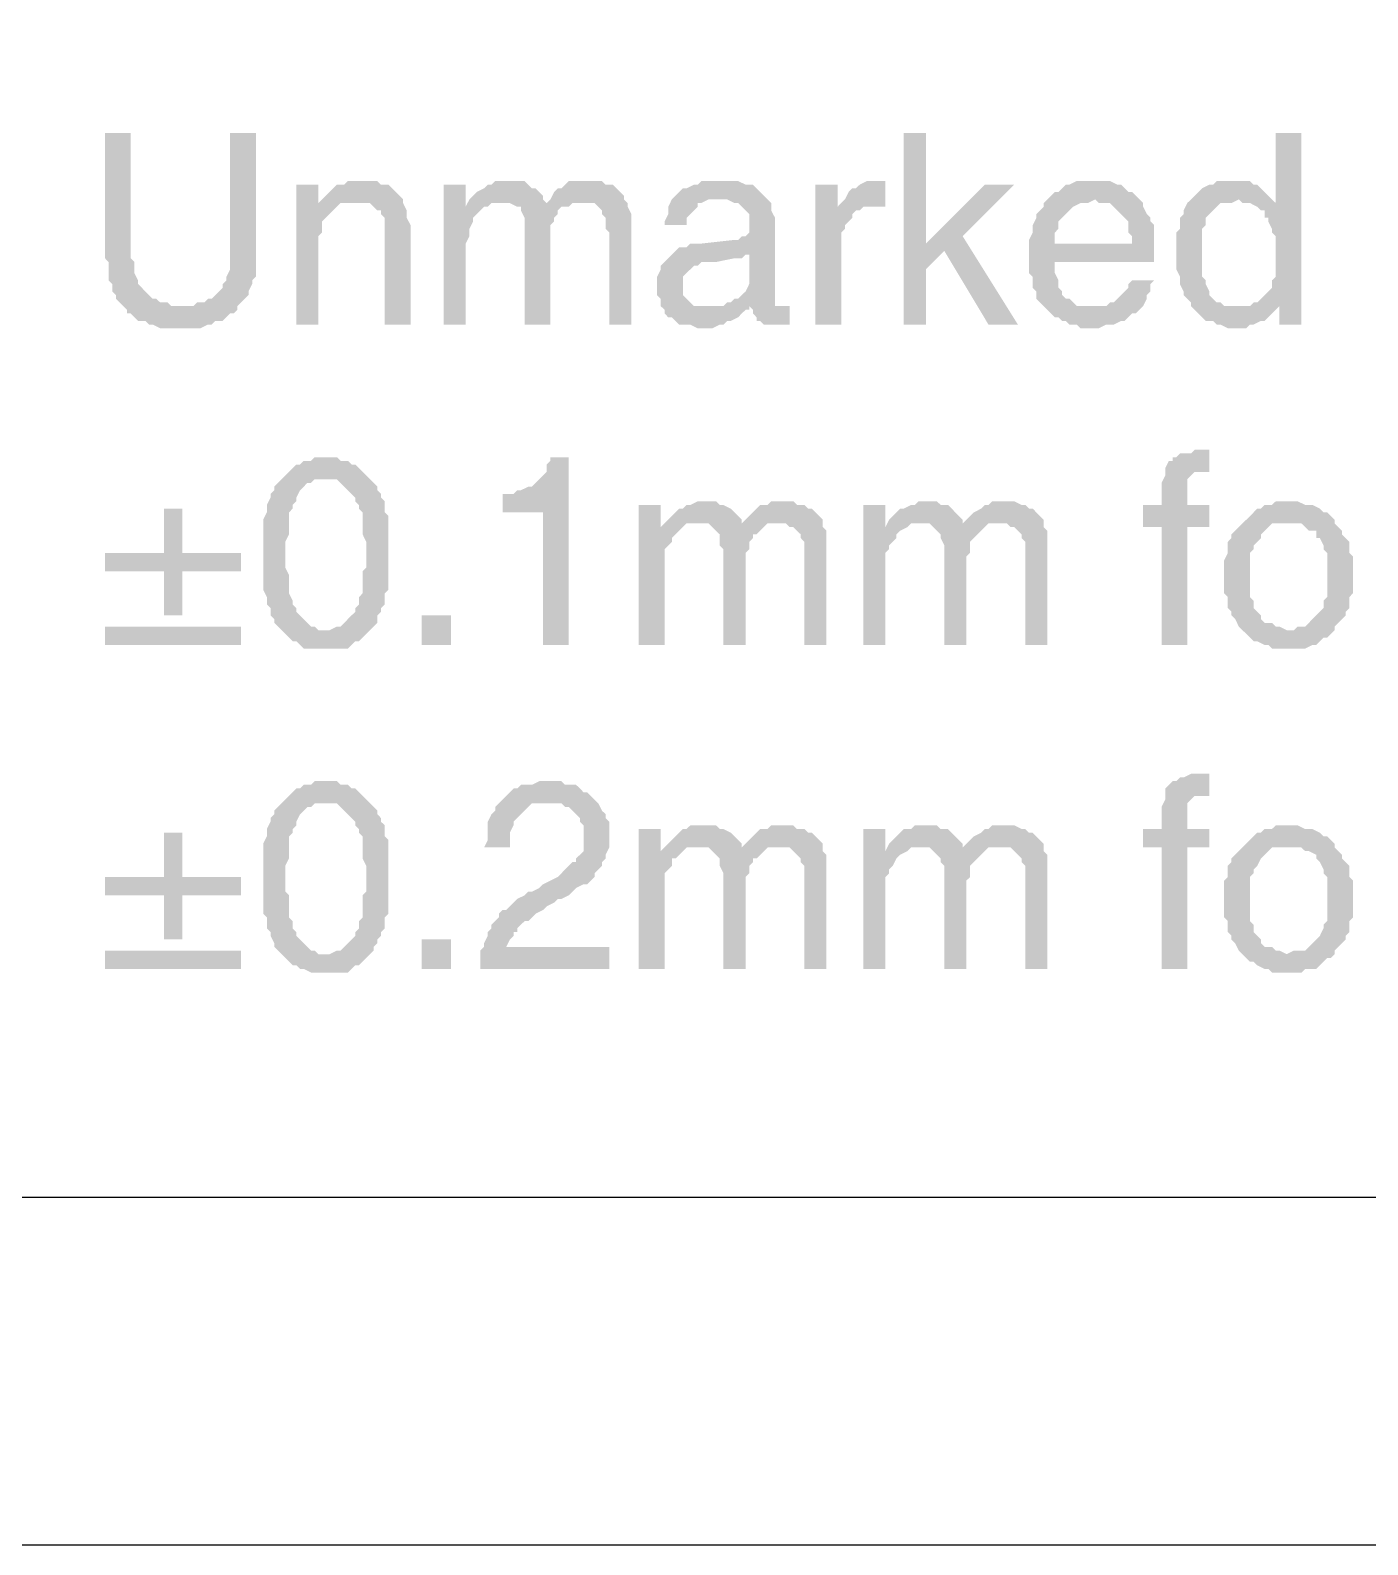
# Model space of a CAD drawing. Header units: millimetres. Extents: x 7018 to 13530, y 4187 to 5692.
# Drawn here: x 12959.73 to 12976.13, y 4951.87 to 4970.44 of the extents above; entities that cross this region are included whole.
import ezdxf

# ---------------------------------------------------------------- set-up
doc = ezdxf.new("R2010")
doc.units = ezdxf.units.MM

msp = doc.modelspace()

# ---------------------------------------------------------------- hatches: boundary and pattern name
at = {"transparency": 33554559}
for points in [[(12960.963, 4969.175), (12960.648, 4969.175), (12960.648, 4967.641), (12960.693, 4967.595), (12960.693, 4967.37), (12960.738, 4967.325), (12960.738, 4967.234), (12960.783, 4967.189), (12960.783, 4967.144), (12960.828, 4967.099), (12960.873, 4967.054), (12961.595, 4967.054), (12961.46, 4967.054), (12961.415, 4967.099), (12961.325, 4967.099), (12961.279, 4967.144), (12961.234, 4967.144), (12961.189, 4967.189), (12961.144, 4967.234), (12961.144, 4967.234), (12961.099, 4967.28), (12961.054, 4967.325), (12961.054, 4967.37), (12961.009, 4967.46), (12961.009, 4967.595), (12960.963, 4967.641), (12960.963, 4967.731)], [(12962.498, 4969.175), (12962.182, 4969.175), (12962.182, 4967.505), (12962.137, 4967.415), (12962.137, 4967.37), (12962.092, 4967.325), (12962.092, 4967.28), (12962.047, 4967.234), (12962.002, 4967.189), (12961.956, 4967.144), (12961.911, 4967.144), (12961.866, 4967.099), (12961.776, 4967.099), (12961.731, 4967.054), (12960.873, 4967.054), (12960.918, 4967.009), (12960.918, 4966.964), (12960.963, 4966.964), (12961.009, 4966.918), (12961.054, 4966.873), (12961.144, 4966.873), (12961.189, 4966.828), (12961.234, 4966.828), (12961.325, 4966.783), (12961.821, 4966.783), (12961.911, 4966.828), (12961.956, 4966.828), (12962.002, 4966.873), (12962.092, 4966.873), (12962.137, 4966.918), (12962.182, 4966.964), (12962.227, 4966.964), (12962.272, 4967.009), (12962.272, 4967.054), (12962.317, 4967.099), (12962.363, 4967.144), (12962.408, 4967.189), (12962.408, 4967.234), (12962.453, 4967.325), (12962.453, 4967.37), (12962.498, 4967.415), (12962.498, 4967.686)], [(12970.712, 4969.175), (12970.441, 4969.175), (12970.441, 4966.828), (12970.712, 4966.828), (12970.712, 4967.505), (12970.938, 4967.731), (12970.712, 4967.821)], [(12975.315, 4969.175), (12975, 4969.175), (12975, 4968.318), (12974.774, 4968.272), (12974.819, 4968.227), (12974.864, 4968.227), (12974.864, 4968.137), (12974.909, 4968.137), (12974.909, 4968.092), (12974.954, 4968.002), (12974.954, 4967.956), (12975, 4967.911), (12975, 4967.415), (12974.954, 4967.37), (12974.954, 4967.28), (12974.909, 4967.234), (12974.864, 4967.189), (12974.864, 4967.189), (12974.819, 4967.144), (12974.774, 4967.099), (12974.729, 4967.099), (12975.045, 4967.054), (12975.045, 4966.828), (12975.315, 4966.828)], [(12963.265, 4968.543), (12962.994, 4968.543), (12962.994, 4966.828), (12963.265, 4966.828), (12963.265, 4967.776), (12963.265, 4967.911), (12963.31, 4967.956), (12963.31, 4968.092), (12963.355, 4968.137), (12963.401, 4968.182), (12963.401, 4968.182), (12963.446, 4968.227), (12963.491, 4968.272), (12963.265, 4968.318)], [(12963.762, 4968.588), (12963.626, 4968.588), (12963.581, 4968.543), (12963.491, 4968.543), (12963.446, 4968.498), (12963.401, 4968.453), (12963.355, 4968.408), (12963.31, 4968.363), (12963.265, 4968.318), (12963.491, 4968.272), (12963.536, 4968.318), (12963.717, 4968.318), (12964.303, 4968.363), (12964.258, 4968.408), (12964.213, 4968.453), (12964.213, 4968.453), (12964.168, 4968.498), (12964.123, 4968.543), (12964.032, 4968.543), (12963.987, 4968.588), (12963.852, 4968.588)], [(12965.07, 4968.543), (12964.8, 4968.543), (12964.8, 4966.828), (12965.07, 4966.828), (12965.07, 4967.821), (12965.116, 4967.911), (12965.116, 4968.002), (12965.161, 4968.092), (12965.161, 4968.137), (12965.206, 4968.182), (12965.251, 4968.227), (12965.296, 4968.272), (12965.341, 4968.272), (12965.07, 4968.272)], [(12965.567, 4968.588), (12965.432, 4968.588), (12965.386, 4968.543), (12965.341, 4968.543), (12965.296, 4968.498), (12965.206, 4968.453), (12965.161, 4968.408), (12965.116, 4968.363), (12965.07, 4968.272), (12965.341, 4968.272), (12965.386, 4968.318), (12965.522, 4968.318), (12966.018, 4968.363), (12966.018, 4968.408), (12965.973, 4968.453), (12965.928, 4968.498), (12965.883, 4968.498), (12965.838, 4968.543), (12965.793, 4968.588), (12965.657, 4968.588)], [(12966.515, 4968.588), (12966.334, 4968.588), (12966.289, 4968.543), (12966.244, 4968.498), (12966.199, 4968.498), (12966.154, 4968.453), (12966.109, 4968.363), (12966.063, 4968.318), (12965.612, 4968.318), (12965.702, 4968.272), (12965.747, 4968.272), (12965.747, 4968.227), (12965.793, 4968.137), (12965.793, 4966.828), (12966.109, 4966.828), (12966.109, 4967.821), (12966.109, 4968.047), (12966.154, 4968.092), (12966.154, 4968.137), (12966.199, 4968.182), (12966.199, 4968.227), (12966.244, 4968.272), (12966.334, 4968.272), (12966.379, 4968.318), (12966.515, 4968.318), (12967.011, 4968.363), (12967.011, 4968.408), (12966.966, 4968.453), (12966.966, 4968.453), (12966.921, 4968.498), (12966.876, 4968.543), (12966.786, 4968.543), (12966.74, 4968.588), (12966.605, 4968.588)], [(12968.23, 4968.588), (12967.959, 4968.588), (12967.914, 4968.543), (12967.869, 4968.543), (12967.778, 4968.498), (12967.733, 4968.498), (12967.688, 4968.453), (12967.688, 4968.453), (12967.643, 4968.408), (12967.598, 4968.363), (12967.553, 4968.272), (12967.553, 4968.182), (12967.508, 4968.092), (12967.508, 4968.047), (12967.778, 4968.047), (12967.778, 4968.137), (12967.824, 4968.182), (12967.869, 4968.227), (12967.914, 4968.272), (12967.914, 4968.318), (12967.959, 4968.318), (12968.049, 4968.363), (12968.771, 4968.363), (12968.726, 4968.408), (12968.681, 4968.453), (12968.636, 4968.498), (12968.591, 4968.543), (12968.501, 4968.543), (12968.41, 4968.588), (12968.275, 4968.588)], [(12969.629, 4968.543), (12969.358, 4968.543), (12969.358, 4966.828), (12969.674, 4966.828), (12969.674, 4967.956), (12969.719, 4968.002), (12969.719, 4968.047), (12969.764, 4968.092), (12969.809, 4968.137), (12969.809, 4968.182), (12969.854, 4968.227), (12969.9, 4968.227), (12969.629, 4968.272)], [(12970.125, 4968.588), (12969.99, 4968.588), (12969.9, 4968.543), (12969.854, 4968.498), (12969.809, 4968.498), (12969.764, 4968.453), (12969.719, 4968.363), (12969.719, 4968.363), (12969.674, 4968.318), (12970.17, 4968.272), (12970.216, 4968.272), (12970.216, 4968.588), (12970.17, 4968.588)], [(12971.795, 4968.543), (12971.434, 4968.543), (12970.712, 4967.821), (12970.938, 4967.731), (12971.479, 4966.828), (12971.84, 4966.828), (12971.163, 4967.911)], [(12972.788, 4968.588), (12972.562, 4968.588), (12972.472, 4968.543), (12972.427, 4968.543), (12972.382, 4968.498), (12972.337, 4968.453), (12972.292, 4968.453), (12972.247, 4968.408), (12972.201, 4968.363), (12972.788, 4968.363), (12972.833, 4968.318), (12972.969, 4968.318), (12973.014, 4968.272), (12973.059, 4968.227), (12973.104, 4968.182), (12973.104, 4968.182), (12973.149, 4968.137), (12973.194, 4968.092), (12973.194, 4967.956), (12973.239, 4967.911), (12973.239, 4967.821), (12971.976, 4967.821), (12971.976, 4967.46), (12972.021, 4967.415), (12972.021, 4967.28), (12972.066, 4967.234), (12972.066, 4967.144), (12972.111, 4967.099), (12972.156, 4967.054), (12972.201, 4967.009), (12972.201, 4967.009), (12972.247, 4966.964), (12972.292, 4966.918), (12972.337, 4966.918), (12972.382, 4966.873), (12972.427, 4966.873), (12972.472, 4966.828), (12972.562, 4966.828), (12972.608, 4966.783), (12972.833, 4966.783), (12972.923, 4966.828), (12973.014, 4966.828), (12973.104, 4966.873), (12973.149, 4966.873), (12973.194, 4966.918), (12973.239, 4966.964), (12973.285, 4966.964), (12973.33, 4967.009), (12972.788, 4967.054), (12972.562, 4967.054), (12972.517, 4967.099), (12972.472, 4967.144), (12972.427, 4967.144), (12972.382, 4967.189), (12972.382, 4967.234), (12972.337, 4967.28), (12972.337, 4967.37), (12972.292, 4967.46), (12972.292, 4967.595), (12973.51, 4967.595), (12973.51, 4968.047), (12973.465, 4968.092), (12973.465, 4968.137), (12973.42, 4968.182), (12973.375, 4968.272), (12973.375, 4968.318), (12973.33, 4968.363), (12973.285, 4968.408), (12973.239, 4968.453), (12973.194, 4968.453), (12973.149, 4968.498), (12973.104, 4968.543), (12973.059, 4968.543), (12972.969, 4968.588), (12972.833, 4968.588)], [(12974.503, 4968.588), (12974.277, 4968.588), (12974.232, 4968.543), (12974.187, 4968.543), (12974.097, 4968.498), (12974.052, 4968.453), (12974.007, 4968.408), (12973.962, 4968.363), (12974.548, 4968.363), (12974.593, 4968.318), (12974.684, 4968.318), (12974.774, 4968.272), (12975, 4968.318), (12975, 4968.318), (12974.954, 4968.363), (12974.909, 4968.408), (12974.864, 4968.453), (12974.819, 4968.498), (12974.774, 4968.543), (12974.729, 4968.543), (12974.684, 4968.588), (12974.548, 4968.588)], [(12964.303, 4968.363), (12963.717, 4968.318), (12963.897, 4968.318), (12963.942, 4968.272), (12963.987, 4968.227), (12964.032, 4968.227), (12964.032, 4968.182), (12964.078, 4968.137), (12964.078, 4966.828), (12964.394, 4966.828), (12964.394, 4968.047), (12964.348, 4968.137), (12964.348, 4968.227), (12964.303, 4968.318)], [(12967.011, 4968.363), (12966.515, 4968.318), (12966.65, 4968.318), (12966.695, 4968.272), (12966.74, 4968.227), (12966.74, 4968.182), (12966.786, 4968.137), (12966.786, 4968.002), (12966.831, 4967.956), (12966.831, 4966.828), (12967.101, 4966.828), (12967.101, 4968.047), (12967.101, 4968.182), (12967.056, 4968.272), (12967.056, 4968.318)], [(12968.771, 4968.363), (12968.185, 4968.363), (12968.275, 4968.363), (12968.365, 4968.318), (12968.41, 4968.318), (12968.455, 4968.272), (12968.501, 4968.227), (12968.546, 4968.182), (12968.546, 4967.956), (12968.501, 4967.911), (12968.455, 4967.911), (12968.41, 4967.866), (12968.365, 4967.866), (12967.959, 4967.821), (12967.824, 4967.821), (12967.778, 4967.776), (12967.688, 4967.776), (12967.643, 4967.731), (12968.546, 4967.686), (12968.546, 4967.415), (12968.546, 4967.325), (12968.501, 4967.234), (12968.455, 4967.189), (12968.41, 4967.144), (12968.365, 4967.144), (12968.32, 4967.099), (12968.275, 4967.099), (12968.23, 4967.054), (12968.004, 4967.054), (12967.508, 4967.009), (12967.508, 4966.964), (12967.553, 4966.918), (12967.598, 4966.918), (12967.643, 4966.873), (12967.688, 4966.828), (12967.824, 4966.828), (12967.914, 4966.783), (12968.094, 4966.783), (12968.185, 4966.828), (12968.23, 4966.828), (12968.275, 4966.873), (12968.32, 4966.873), (12968.41, 4966.918), (12968.455, 4966.964), (12968.501, 4967.009), (12968.546, 4967.009), (12968.546, 4967.054), (12968.862, 4967.054), (12968.862, 4968.137), (12968.816, 4968.227), (12968.816, 4968.318)], [(12969.674, 4968.318), (12969.629, 4968.272), (12969.9, 4968.227), (12969.945, 4968.272), (12970.17, 4968.272)], [(12972.201, 4968.363), (12972.156, 4968.318), (12972.156, 4968.272), (12972.111, 4968.227), (12972.066, 4968.182), (12972.066, 4968.137), (12972.021, 4968.047), (12972.021, 4967.956), (12971.976, 4967.866), (12971.976, 4967.821), (12972.292, 4967.821), (12972.292, 4967.956), (12972.337, 4968.002), (12972.337, 4968.092), (12972.382, 4968.137), (12972.427, 4968.182), (12972.427, 4968.182), (12972.472, 4968.227), (12972.517, 4968.272), (12972.608, 4968.318), (12972.698, 4968.318), (12972.788, 4968.363)], [(12973.962, 4968.363), (12973.916, 4968.318), (12973.871, 4968.227), (12973.871, 4968.182), (12973.826, 4968.137), (12973.826, 4968.002), (12973.781, 4967.956), (12973.781, 4967.505), (12973.826, 4967.415), (12973.826, 4967.325), (12973.871, 4967.234), (12973.871, 4967.189), (12973.916, 4967.144), (12973.962, 4967.099), (12973.962, 4967.054), (12974.007, 4967.009), (12974.052, 4966.964), (12974.097, 4966.918), (12974.142, 4966.873), (12974.232, 4966.873), (12974.277, 4966.828), (12974.323, 4966.828), (12974.413, 4966.783), (12974.639, 4966.783), (12974.684, 4966.828), (12974.729, 4966.828), (12974.819, 4966.873), (12974.864, 4966.873), (12974.909, 4966.918), (12974.954, 4966.964), (12975, 4967.009), (12974.548, 4967.054), (12974.368, 4967.054), (12974.323, 4967.099), (12974.277, 4967.099), (12974.232, 4967.144), (12974.187, 4967.189), (12974.187, 4967.234), (12974.142, 4967.325), (12974.142, 4967.37), (12974.097, 4967.415), (12974.097, 4968.002), (12974.142, 4968.047), (12974.142, 4968.137), (12974.187, 4968.182), (12974.187, 4968.182), (12974.232, 4968.227), (12974.277, 4968.272), (12974.323, 4968.318), (12974.458, 4968.318), (12974.548, 4968.363)], [(12967.643, 4967.731), (12967.598, 4967.686), (12967.553, 4967.641), (12967.553, 4967.641), (12967.508, 4967.595), (12967.462, 4967.55), (12967.462, 4967.505), (12967.417, 4967.415), (12967.417, 4967.28), (12967.417, 4967.189), (12967.462, 4967.144), (12967.462, 4967.054), (12967.508, 4967.009), (12968.004, 4967.054), (12967.869, 4967.054), (12967.824, 4967.099), (12967.778, 4967.144), (12967.733, 4967.189), (12967.733, 4967.415), (12967.778, 4967.46), (12967.824, 4967.505), (12967.869, 4967.55), (12967.914, 4967.55), (12967.959, 4967.595), (12968.139, 4967.595), (12968.365, 4967.641), (12968.455, 4967.641), (12968.501, 4967.686), (12968.546, 4967.686)], [(12973.51, 4967.37), (12973.239, 4967.37), (12973.194, 4967.325), (12973.194, 4967.28), (12973.149, 4967.234), (12973.104, 4967.189), (12973.059, 4967.144), (12973.014, 4967.099), (12972.969, 4967.099), (12972.923, 4967.054), (12972.788, 4967.054), (12973.33, 4967.009), (12973.375, 4967.054), (12973.42, 4967.144), (12973.42, 4967.189), (12973.465, 4967.234), (12973.465, 4967.325)], [(12968.862, 4967.054), (12968.546, 4967.054), (12968.591, 4967.009), (12968.952, 4967.054), (12968.952, 4967.054)], [(12969.042, 4967.054), (12968.952, 4967.054), (12968.591, 4967.009), (12968.591, 4966.964), (12968.636, 4966.918), (12968.636, 4966.873), (12968.681, 4966.873), (12968.726, 4966.828), (12969.042, 4966.828)], [(12974.729, 4967.099), (12974.684, 4967.054), (12974.548, 4967.054), (12975, 4967.009), (12975.045, 4967.054)], [(12974.052, 4965.294), (12974.007, 4965.294), (12973.962, 4965.249), (12973.826, 4965.249), (12973.781, 4965.203), (12973.736, 4965.203), (12973.736, 4965.158), (12973.691, 4965.158), (12973.646, 4965.068), (12973.646, 4965.023), (12974.187, 4965.023), (12974.187, 4965.294)], [(12963.355, 4965.203), (12963.22, 4965.203), (12963.175, 4965.158), (12963.085, 4965.158), (12963.04, 4965.113), (12962.994, 4965.113), (12962.949, 4965.068), (12962.904, 4965.023), (12962.859, 4964.978), (12962.814, 4964.933), (12963.491, 4964.933), (12963.536, 4964.888), (12963.581, 4964.842), (12963.626, 4964.797), (12963.671, 4964.752), (12963.717, 4964.707), (12963.717, 4964.662), (12963.762, 4964.617), (12963.762, 4964.572), (12963.807, 4964.526), (12963.807, 4964.256), (12963.852, 4964.165), (12963.852, 4963.849), (12963.807, 4963.804), (12963.807, 4963.534), (12963.762, 4963.488), (12963.762, 4963.398), (12963.717, 4963.353), (12963.717, 4963.308), (12963.717, 4963.308), (12963.671, 4963.263), (12963.626, 4963.218), (12963.581, 4963.172), (12963.536, 4963.127), (12963.491, 4963.127), (12963.401, 4963.082), (12962.814, 4963.082), (12962.859, 4963.037), (12962.904, 4962.992), (12962.949, 4962.947), (12962.994, 4962.947), (12963.04, 4962.902), (12963.085, 4962.857), (12963.626, 4962.857), (12963.671, 4962.902), (12963.717, 4962.947), (12963.762, 4962.947), (12963.807, 4962.992), (12963.852, 4963.037), (12963.897, 4963.082), (12963.942, 4963.127), (12963.942, 4963.127), (12963.987, 4963.172), (12963.987, 4963.263), (12964.032, 4963.308), (12964.032, 4963.353), (12964.078, 4963.398), (12964.078, 4963.534), (12964.123, 4963.579), (12964.123, 4964.03), (12964.123, 4964.481), (12964.078, 4964.526), (12964.078, 4964.662), (12964.032, 4964.707), (12964.032, 4964.752), (12963.987, 4964.797), (12963.987, 4964.842), (12963.942, 4964.888), (12963.942, 4964.888), (12963.897, 4964.933), (12963.852, 4964.978), (12963.807, 4965.023), (12963.762, 4965.068), (12963.717, 4965.113), (12963.671, 4965.113), (12963.626, 4965.158), (12963.536, 4965.158), (12963.491, 4965.203), (12963.401, 4965.203)], [(12966.334, 4965.203), (12966.109, 4965.203), (12966.109, 4965.158), (12966.063, 4965.113), (12966.063, 4965.023), (12966.018, 4964.978), (12965.973, 4964.933), (12965.928, 4964.888), (12965.883, 4964.842), (12965.838, 4964.842), (12965.747, 4964.797), (12965.702, 4964.797), (12965.657, 4964.752), (12965.522, 4964.752), (12965.522, 4964.526), (12966.018, 4964.526), (12966.018, 4962.902), (12966.334, 4962.902)], [(12962.814, 4964.933), (12962.769, 4964.888), (12962.769, 4964.888), (12962.724, 4964.842), (12962.724, 4964.797), (12962.678, 4964.752), (12962.678, 4964.707), (12962.633, 4964.617), (12962.633, 4964.526), (12962.588, 4964.436), (12962.588, 4963.579), (12962.633, 4963.488), (12962.633, 4963.398), (12962.678, 4963.353), (12962.678, 4963.263), (12962.724, 4963.218), (12962.724, 4963.172), (12962.769, 4963.127), (12962.814, 4963.082), (12963.355, 4963.082), (12963.265, 4963.082), (12963.22, 4963.127), (12963.175, 4963.127), (12963.13, 4963.172), (12963.085, 4963.218), (12963.04, 4963.263), (12962.994, 4963.308), (12962.994, 4963.353), (12962.949, 4963.398), (12962.949, 4963.443), (12962.904, 4963.534), (12962.904, 4963.759), (12962.859, 4963.849), (12962.859, 4964.165), (12962.904, 4964.256), (12962.904, 4964.526), (12962.949, 4964.572), (12962.949, 4964.617), (12962.994, 4964.662), (12962.994, 4964.707), (12962.994, 4964.707), (12963.04, 4964.797), (12963.085, 4964.842), (12963.13, 4964.888), (12963.175, 4964.888), (12963.22, 4964.933), (12963.355, 4964.933)], [(12973.646, 4965.023), (12973.646, 4964.978), (12973.6, 4964.888), (12973.6, 4964.617), (12973.375, 4964.617), (12973.375, 4964.346), (12973.6, 4964.346), (12973.6, 4962.902), (12973.916, 4962.902), (12973.916, 4964.346), (12974.187, 4964.346), (12974.187, 4964.617), (12973.916, 4964.617), (12973.916, 4964.933), (12973.962, 4964.978), (12973.962, 4964.978), (12974.007, 4965.023), (12974.097, 4965.023)], [(12961.595, 4964.572), (12961.37, 4964.572), (12961.37, 4964.03), (12960.648, 4964.03), (12960.648, 4963.804), (12961.37, 4963.804), (12961.37, 4963.263), (12961.595, 4963.263), (12961.595, 4963.804), (12962.317, 4963.804), (12962.317, 4964.03), (12961.595, 4964.03)], [(12967.462, 4964.617), (12967.192, 4964.617), (12967.192, 4962.902), (12967.508, 4962.902), (12967.508, 4964.075), (12967.553, 4964.12), (12967.598, 4964.165), (12967.598, 4964.211), (12967.643, 4964.256), (12967.688, 4964.301), (12967.733, 4964.346), (12967.462, 4964.346)], [(12968.004, 4964.662), (12967.914, 4964.662), (12967.824, 4964.617), (12967.778, 4964.617), (12967.733, 4964.572), (12967.688, 4964.572), (12967.643, 4964.526), (12967.598, 4964.481), (12967.553, 4964.436), (12967.462, 4964.346), (12967.733, 4964.346), (12967.778, 4964.391), (12967.914, 4964.391), (12968.455, 4964.436), (12968.41, 4964.481), (12968.365, 4964.526), (12968.365, 4964.526), (12968.32, 4964.572), (12968.23, 4964.617), (12968.185, 4964.617), (12968.139, 4964.662), (12968.049, 4964.662)], [(12968.952, 4964.662), (12968.816, 4964.662), (12968.771, 4964.617), (12968.681, 4964.617), (12968.636, 4964.572), (12968.591, 4964.526), (12968.546, 4964.481), (12968.501, 4964.436), (12968.455, 4964.391), (12968.049, 4964.391), (12968.094, 4964.346), (12968.139, 4964.301), (12968.139, 4964.301), (12968.185, 4964.256), (12968.185, 4964.12), (12968.23, 4964.075), (12968.23, 4962.902), (12968.501, 4962.902), (12968.501, 4964.03), (12968.546, 4964.075), (12968.546, 4964.165), (12968.591, 4964.211), (12968.591, 4964.256), (12968.636, 4964.256), (12968.681, 4964.301), (12968.726, 4964.346), (12968.771, 4964.391), (12968.907, 4964.391), (12969.448, 4964.436), (12969.403, 4964.481), (12969.358, 4964.526), (12969.358, 4964.526), (12969.313, 4964.572), (12969.268, 4964.572), (12969.223, 4964.617), (12969.132, 4964.617), (12969.087, 4964.662), (12968.997, 4964.662)], [(12970.216, 4964.617), (12969.945, 4964.617), (12969.945, 4962.902), (12970.216, 4962.902), (12970.216, 4964.03), (12970.261, 4964.075), (12970.261, 4964.12), (12970.306, 4964.165), (12970.351, 4964.211), (12970.351, 4964.256), (12970.396, 4964.301), (12970.486, 4964.346), (12970.216, 4964.346)], [(12970.712, 4964.662), (12970.622, 4964.662), (12970.577, 4964.617), (12970.531, 4964.617), (12970.441, 4964.572), (12970.396, 4964.572), (12970.351, 4964.526), (12970.306, 4964.481), (12970.261, 4964.436), (12970.216, 4964.346), (12970.486, 4964.346), (12970.531, 4964.391), (12970.667, 4964.391), (12971.163, 4964.436), (12971.118, 4964.481), (12971.073, 4964.526), (12971.073, 4964.526), (12971.028, 4964.572), (12970.983, 4964.617), (12970.893, 4964.617), (12970.847, 4964.662), (12970.802, 4964.662)], [(12971.66, 4964.662), (12971.524, 4964.662), (12971.479, 4964.617), (12971.434, 4964.617), (12971.389, 4964.572), (12971.299, 4964.526), (12971.254, 4964.481), (12971.208, 4964.436), (12971.163, 4964.391), (12970.757, 4964.391), (12970.802, 4964.346), (12970.847, 4964.301), (12970.847, 4964.301), (12970.893, 4964.256), (12970.893, 4964.211), (12970.938, 4964.12), (12970.938, 4962.902), (12971.208, 4962.902), (12971.208, 4963.985), (12971.254, 4964.03), (12971.254, 4964.165), (12971.299, 4964.211), (12971.344, 4964.256), (12971.344, 4964.256), (12971.389, 4964.301), (12971.434, 4964.346), (12971.479, 4964.391), (12971.615, 4964.391), (12972.156, 4964.436), (12972.111, 4964.481), (12972.066, 4964.526), (12972.066, 4964.526), (12972.021, 4964.572), (12971.976, 4964.572), (12971.931, 4964.617), (12971.885, 4964.617), (12971.795, 4964.662), (12971.75, 4964.662)], [(12975.135, 4964.662), (12975, 4964.662), (12974.954, 4964.617), (12974.864, 4964.617), (12974.819, 4964.572), (12974.774, 4964.572), (12974.729, 4964.526), (12974.684, 4964.481), (12974.639, 4964.436), (12974.593, 4964.391), (12974.593, 4964.391), (12974.548, 4964.346), (12974.503, 4964.301), (12974.458, 4964.256), (12974.458, 4964.211), (12974.413, 4964.165), (12974.413, 4964.03), (12974.368, 4963.94), (12974.368, 4963.759), (12974.368, 4963.534), (12974.413, 4963.488), (12974.413, 4963.353), (12974.458, 4963.308), (12974.458, 4963.263), (12974.503, 4963.218), (12974.548, 4963.127), (12974.593, 4963.082), (12975.135, 4963.082), (12975.045, 4963.127), (12975, 4963.127), (12974.954, 4963.172), (12974.864, 4963.172), (12974.819, 4963.218), (12974.819, 4963.263), (12974.774, 4963.308), (12974.729, 4963.353), (12974.729, 4963.443), (12974.684, 4963.488), (12974.684, 4964.03), (12974.729, 4964.075), (12974.729, 4964.12), (12974.774, 4964.165), (12974.819, 4964.211), (12974.819, 4964.256), (12974.864, 4964.301), (12974.909, 4964.346), (12974.954, 4964.391), (12975.135, 4964.391), (12975.722, 4964.436), (12975.677, 4964.481), (12975.631, 4964.526), (12975.586, 4964.526), (12975.541, 4964.572), (12975.451, 4964.617), (12975.361, 4964.617), (12975.27, 4964.662), (12975.225, 4964.662)], [(12969.448, 4964.436), (12968.907, 4964.391), (12968.997, 4964.391), (12969.042, 4964.346), (12969.087, 4964.346), (12969.132, 4964.301), (12969.178, 4964.256), (12969.178, 4964.211), (12969.223, 4964.165), (12969.223, 4962.902), (12969.493, 4962.902), (12969.493, 4964.301), (12969.448, 4964.346)], [(12972.156, 4964.436), (12971.615, 4964.391), (12971.705, 4964.391), (12971.75, 4964.346), (12971.795, 4964.346), (12971.84, 4964.301), (12971.885, 4964.256), (12971.885, 4964.211), (12971.931, 4964.165), (12971.931, 4962.902), (12972.201, 4962.902), (12972.201, 4964.301), (12972.156, 4964.346)], [(12975.722, 4964.436), (12975.135, 4964.391), (12975.315, 4964.391), (12975.361, 4964.346), (12975.406, 4964.301), (12975.496, 4964.301), (12975.496, 4964.211), (12975.541, 4964.211), (12975.586, 4964.12), (12975.586, 4964.075), (12975.631, 4964.03), (12975.631, 4963.488), (12975.586, 4963.443), (12975.586, 4963.353), (12975.541, 4963.308), (12975.496, 4963.263), (12975.496, 4963.263), (12975.451, 4963.218), (12975.406, 4963.172), (12975.361, 4963.127), (12975.27, 4963.127), (12975.225, 4963.082), (12974.593, 4963.082), (12974.639, 4963.037), (12974.684, 4962.992), (12974.729, 4962.947), (12974.774, 4962.947), (12974.864, 4962.902), (12974.909, 4962.902), (12974.954, 4962.857), (12975.361, 4962.857), (12975.451, 4962.902), (12975.496, 4962.902), (12975.541, 4962.947), (12975.586, 4962.992), (12975.631, 4962.992), (12975.677, 4963.037), (12975.722, 4963.082), (12975.722, 4963.127), (12975.767, 4963.172), (12975.812, 4963.218), (12975.857, 4963.263), (12975.857, 4963.308), (12975.902, 4963.353), (12975.902, 4963.488), (12975.947, 4963.534), (12975.947, 4963.759), (12975.947, 4963.985), (12975.902, 4964.03), (12975.902, 4964.165), (12975.857, 4964.211), (12975.812, 4964.256), (12975.812, 4964.301), (12975.767, 4964.346), (12975.722, 4964.391)], [(12964.89, 4962.902), (12964.89, 4963.263), (12964.529, 4963.263), (12964.529, 4962.902)], [(12962.317, 4962.902), (12962.317, 4963.127), (12960.648, 4963.127), (12960.648, 4962.902)], [(12963.355, 4961.232), (12963.22, 4961.232), (12963.175, 4961.187), (12963.085, 4961.187), (12963.04, 4961.142), (12962.994, 4961.142), (12962.949, 4961.096), (12962.904, 4961.051), (12962.859, 4961.006), (12962.814, 4960.961), (12963.491, 4960.961), (12963.536, 4960.916), (12963.581, 4960.871), (12963.626, 4960.826), (12963.671, 4960.78), (12963.717, 4960.735), (12963.717, 4960.69), (12963.762, 4960.645), (12963.762, 4960.6), (12963.807, 4960.555), (12963.807, 4960.284), (12963.852, 4960.194), (12963.852, 4959.878), (12963.807, 4959.833), (12963.807, 4959.562), (12963.762, 4959.517), (12963.762, 4959.427), (12963.717, 4959.381), (12963.717, 4959.336), (12963.717, 4959.336), (12963.671, 4959.291), (12963.626, 4959.246), (12963.581, 4959.201), (12963.536, 4959.156), (12963.491, 4959.156), (12963.401, 4959.111), (12962.814, 4959.111), (12962.859, 4959.065), (12962.904, 4959.02), (12962.949, 4958.975), (12962.994, 4958.975), (12963.04, 4958.93), (12963.085, 4958.93), (12963.175, 4958.885), (12963.626, 4958.885), (12963.671, 4958.93), (12963.717, 4958.975), (12963.762, 4958.975), (12963.807, 4959.02), (12963.852, 4959.065), (12963.897, 4959.111), (12963.942, 4959.156), (12963.942, 4959.201), (12963.987, 4959.246), (12963.987, 4959.291), (12964.032, 4959.336), (12964.032, 4959.381), (12964.078, 4959.427), (12964.078, 4959.562), (12964.123, 4959.607), (12964.123, 4960.058), (12964.123, 4960.51), (12964.078, 4960.555), (12964.078, 4960.69), (12964.032, 4960.735), (12964.032, 4960.78), (12963.987, 4960.826), (12963.987, 4960.871), (12963.942, 4960.916), (12963.942, 4960.916), (12963.897, 4960.961), (12963.852, 4961.006), (12963.807, 4961.051), (12963.762, 4961.096), (12963.717, 4961.142), (12963.671, 4961.142), (12963.626, 4961.187), (12963.536, 4961.187), (12963.491, 4961.232), (12963.401, 4961.232)], [(12966.109, 4961.232), (12965.973, 4961.232), (12965.883, 4961.187), (12965.747, 4961.187), (12965.702, 4961.142), (12965.657, 4961.142), (12965.612, 4961.096), (12965.567, 4961.051), (12965.522, 4961.006), (12965.522, 4961.006), (12965.477, 4960.961), (12965.432, 4960.916), (12965.432, 4960.871), (12965.386, 4960.826), (12965.341, 4960.735), (12965.341, 4960.51), (12965.296, 4960.419), (12965.612, 4960.419), (12965.612, 4960.6), (12965.657, 4960.69), (12965.657, 4960.735), (12965.702, 4960.78), (12965.747, 4960.826), (12965.793, 4960.871), (12965.838, 4960.916), (12965.883, 4960.961), (12966.063, 4960.961), (12966.65, 4961.006), (12966.605, 4961.051), (12966.56, 4961.096), (12966.515, 4961.096), (12966.47, 4961.142), (12966.424, 4961.187), (12966.289, 4961.187), (12966.244, 4961.232), (12966.154, 4961.232)], [(12974.052, 4961.322), (12973.962, 4961.322), (12973.871, 4961.277), (12973.826, 4961.277), (12973.781, 4961.232), (12973.736, 4961.232), (12973.691, 4961.187), (12973.646, 4961.142), (12973.646, 4961.051), (12974.187, 4961.051), (12974.187, 4961.322)], [(12973.646, 4961.051), (12973.646, 4961.006), (12973.6, 4960.916), (12973.6, 4960.645), (12973.375, 4960.645), (12973.375, 4960.419), (12973.6, 4960.419), (12973.6, 4958.93), (12973.916, 4958.93), (12973.916, 4960.419), (12974.187, 4960.419), (12974.187, 4960.645), (12973.916, 4960.645), (12973.916, 4960.961), (12973.962, 4961.006), (12973.962, 4961.006), (12974.007, 4961.051), (12974.097, 4961.051)], [(12962.814, 4960.961), (12962.769, 4960.916), (12962.769, 4960.916), (12962.724, 4960.871), (12962.724, 4960.826), (12962.678, 4960.78), (12962.678, 4960.735), (12962.633, 4960.645), (12962.633, 4960.555), (12962.588, 4960.465), (12962.588, 4959.607), (12962.633, 4959.562), (12962.633, 4959.427), (12962.678, 4959.381), (12962.678, 4959.336), (12962.724, 4959.246), (12962.724, 4959.201), (12962.769, 4959.156), (12962.814, 4959.111), (12963.355, 4959.111), (12963.265, 4959.111), (12963.22, 4959.156), (12963.175, 4959.156), (12963.13, 4959.201), (12963.085, 4959.246), (12963.04, 4959.291), (12962.994, 4959.336), (12962.994, 4959.381), (12962.949, 4959.427), (12962.949, 4959.517), (12962.904, 4959.562), (12962.904, 4959.833), (12962.859, 4959.878), (12962.859, 4960.194), (12962.904, 4960.284), (12962.904, 4960.555), (12962.949, 4960.6), (12962.949, 4960.645), (12962.994, 4960.69), (12962.994, 4960.735), (12962.994, 4960.735), (12963.04, 4960.826), (12963.085, 4960.871), (12963.13, 4960.916), (12963.175, 4960.916), (12963.22, 4960.961), (12963.355, 4960.961)], [(12966.65, 4961.006), (12966.063, 4960.961), (12966.244, 4960.961), (12966.289, 4960.916), (12966.334, 4960.916), (12966.379, 4960.871), (12966.424, 4960.826), (12966.47, 4960.78), (12966.47, 4960.735), (12966.515, 4960.69), (12966.515, 4960.374), (12966.47, 4960.329), (12966.424, 4960.284), (12966.424, 4960.239), (12966.379, 4960.239), (12966.334, 4960.194), (12966.289, 4960.149), (12966.244, 4960.103), (12966.199, 4960.058), (12966.109, 4960.013), (12966.109, 4960.013), (12966.018, 4959.968), (12965.973, 4959.923), (12965.883, 4959.878), (12965.838, 4959.878), (12965.793, 4959.833), (12965.702, 4959.788), (12965.657, 4959.742), (12965.612, 4959.697), (12965.567, 4959.652), (12965.522, 4959.652), (12965.477, 4959.607), (12965.477, 4959.562), (12965.432, 4959.517), (12965.386, 4959.472), (12965.386, 4959.427), (12965.341, 4959.381), (12965.341, 4959.336), (12965.296, 4959.246), (12965.296, 4959.201), (12965.251, 4959.156), (12965.251, 4958.93), (12966.831, 4958.93), (12966.831, 4959.201), (12965.567, 4959.201), (12965.612, 4959.291), (12965.657, 4959.336), (12965.657, 4959.381), (12965.702, 4959.381), (12965.702, 4959.427), (12965.747, 4959.472), (12965.793, 4959.517), (12965.838, 4959.517), (12965.883, 4959.562), (12965.928, 4959.607), (12966.018, 4959.652), (12966.063, 4959.697), (12966.154, 4959.742), (12966.199, 4959.788), (12966.244, 4959.788), (12966.334, 4959.833), (12966.379, 4959.878), (12966.424, 4959.923), (12966.515, 4959.968), (12966.56, 4959.968), (12966.605, 4960.013), (12966.65, 4960.058), (12966.65, 4960.103), (12966.695, 4960.149), (12966.74, 4960.194), (12966.74, 4960.239), (12966.786, 4960.284), (12966.786, 4960.329), (12966.831, 4960.419), (12966.831, 4960.735), (12966.786, 4960.78), (12966.786, 4960.826), (12966.74, 4960.871), (12966.695, 4960.961)], [(12967.462, 4960.645), (12967.192, 4960.645), (12967.192, 4958.93), (12967.508, 4958.93), (12967.508, 4960.103), (12967.553, 4960.149), (12967.598, 4960.194), (12967.598, 4960.284), (12967.643, 4960.284), (12967.688, 4960.329), (12967.733, 4960.374), (12967.462, 4960.374)], [(12968.004, 4960.69), (12967.824, 4960.69), (12967.778, 4960.645), (12967.733, 4960.645), (12967.688, 4960.6), (12967.643, 4960.555), (12967.598, 4960.51), (12967.553, 4960.465), (12967.462, 4960.374), (12967.733, 4960.374), (12967.778, 4960.419), (12967.914, 4960.419), (12968.455, 4960.465), (12968.41, 4960.51), (12968.365, 4960.555), (12968.365, 4960.555), (12968.32, 4960.6), (12968.23, 4960.645), (12968.185, 4960.645), (12968.139, 4960.69), (12968.049, 4960.69)], [(12968.952, 4960.69), (12968.816, 4960.69), (12968.771, 4960.645), (12968.681, 4960.645), (12968.636, 4960.6), (12968.591, 4960.555), (12968.546, 4960.51), (12968.501, 4960.465), (12968.455, 4960.419), (12968.049, 4960.419), (12968.094, 4960.374), (12968.139, 4960.329), (12968.139, 4960.329), (12968.185, 4960.284), (12968.185, 4960.194), (12968.23, 4960.103), (12968.23, 4958.93), (12968.501, 4958.93), (12968.501, 4960.058), (12968.546, 4960.103), (12968.546, 4960.194), (12968.591, 4960.239), (12968.591, 4960.284), (12968.636, 4960.284), (12968.681, 4960.329), (12968.726, 4960.374), (12968.771, 4960.419), (12968.907, 4960.419), (12969.448, 4960.465), (12969.403, 4960.51), (12969.358, 4960.555), (12969.358, 4960.555), (12969.313, 4960.6), (12969.268, 4960.6), (12969.223, 4960.645), (12969.132, 4960.645), (12969.087, 4960.69), (12968.997, 4960.69)], [(12970.216, 4960.645), (12969.945, 4960.645), (12969.945, 4958.93), (12970.216, 4958.93), (12970.216, 4960.058), (12970.261, 4960.103), (12970.261, 4960.149), (12970.306, 4960.194), (12970.351, 4960.284), (12970.351, 4960.284), (12970.396, 4960.329), (12970.486, 4960.374), (12970.216, 4960.374)], [(12970.712, 4960.69), (12970.577, 4960.69), (12970.531, 4960.645), (12970.441, 4960.645), (12970.396, 4960.6), (12970.351, 4960.555), (12970.306, 4960.51), (12970.261, 4960.465), (12970.216, 4960.374), (12970.486, 4960.374), (12970.531, 4960.419), (12970.667, 4960.419), (12971.163, 4960.465), (12971.118, 4960.51), (12971.073, 4960.555), (12971.073, 4960.555), (12971.028, 4960.6), (12970.983, 4960.645), (12970.893, 4960.645), (12970.847, 4960.69), (12970.802, 4960.69)], [(12971.66, 4960.69), (12971.524, 4960.69), (12971.479, 4960.645), (12971.434, 4960.645), (12971.389, 4960.6), (12971.299, 4960.555), (12971.254, 4960.51), (12971.208, 4960.465), (12971.163, 4960.419), (12970.757, 4960.419), (12970.802, 4960.374), (12970.847, 4960.329), (12970.847, 4960.329), (12970.893, 4960.284), (12970.893, 4960.239), (12970.938, 4960.194), (12970.938, 4958.93), (12971.208, 4958.93), (12971.208, 4960.013), (12971.254, 4960.058), (12971.254, 4960.194), (12971.299, 4960.239), (12971.344, 4960.284), (12971.344, 4960.284), (12971.389, 4960.329), (12971.434, 4960.374), (12971.479, 4960.419), (12971.615, 4960.419), (12972.156, 4960.465), (12972.111, 4960.51), (12972.066, 4960.555), (12972.066, 4960.555), (12972.021, 4960.6), (12971.976, 4960.6), (12971.931, 4960.645), (12971.885, 4960.645), (12971.795, 4960.69), (12971.75, 4960.69)], [(12975.135, 4960.69), (12975, 4960.69), (12974.954, 4960.645), (12974.864, 4960.645), (12974.819, 4960.6), (12974.774, 4960.6), (12974.729, 4960.555), (12974.684, 4960.51), (12974.639, 4960.465), (12974.593, 4960.419), (12974.593, 4960.419), (12974.548, 4960.374), (12974.503, 4960.329), (12974.458, 4960.284), (12974.458, 4960.239), (12974.413, 4960.194), (12974.413, 4960.058), (12974.368, 4960.013), (12974.368, 4959.788), (12974.368, 4959.562), (12974.413, 4959.517), (12974.413, 4959.381), (12974.458, 4959.336), (12974.458, 4959.291), (12974.503, 4959.246), (12974.548, 4959.156), (12974.593, 4959.111), (12975.135, 4959.111), (12975.045, 4959.156), (12975, 4959.156), (12974.954, 4959.201), (12974.864, 4959.201), (12974.819, 4959.246), (12974.819, 4959.291), (12974.774, 4959.336), (12974.729, 4959.381), (12974.729, 4959.472), (12974.684, 4959.517), (12974.684, 4960.058), (12974.729, 4960.103), (12974.729, 4960.149), (12974.774, 4960.194), (12974.819, 4960.284), (12974.819, 4960.284), (12974.864, 4960.329), (12974.909, 4960.374), (12974.954, 4960.419), (12975.135, 4960.419), (12975.722, 4960.465), (12975.677, 4960.51), (12975.631, 4960.555), (12975.586, 4960.555), (12975.541, 4960.6), (12975.451, 4960.645), (12975.361, 4960.645), (12975.27, 4960.69), (12975.225, 4960.69)], [(12961.595, 4960.6), (12961.37, 4960.6), (12961.37, 4960.058), (12960.648, 4960.058), (12960.648, 4959.833), (12961.37, 4959.833), (12961.37, 4959.291), (12961.595, 4959.291), (12961.595, 4959.833), (12962.317, 4959.833), (12962.317, 4960.058), (12961.595, 4960.058)], [(12969.448, 4960.465), (12968.907, 4960.419), (12969.042, 4960.419), (12969.087, 4960.374), (12969.132, 4960.329), (12969.178, 4960.284), (12969.178, 4960.239), (12969.223, 4960.194), (12969.223, 4958.93), (12969.493, 4958.93), (12969.493, 4960.149), (12969.493, 4960.329), (12969.448, 4960.374)], [(12972.156, 4960.465), (12971.615, 4960.419), (12971.75, 4960.419), (12971.795, 4960.374), (12971.84, 4960.329), (12971.885, 4960.284), (12971.885, 4960.239), (12971.931, 4960.194), (12971.931, 4958.93), (12972.201, 4958.93), (12972.201, 4960.149), (12972.201, 4960.329), (12972.156, 4960.374)], [(12975.722, 4960.465), (12975.135, 4960.419), (12975.315, 4960.419), (12975.361, 4960.374), (12975.406, 4960.374), (12975.496, 4960.329), (12975.496, 4960.284), (12975.541, 4960.239), (12975.586, 4960.149), (12975.586, 4960.103), (12975.631, 4960.058), (12975.631, 4959.517), (12975.586, 4959.472), (12975.586, 4959.427), (12975.541, 4959.336), (12975.496, 4959.291), (12975.496, 4959.291), (12975.451, 4959.246), (12975.406, 4959.201), (12975.361, 4959.156), (12975.225, 4959.156), (12975.135, 4959.111), (12974.593, 4959.111), (12974.639, 4959.065), (12974.684, 4959.02), (12974.729, 4959.02), (12974.774, 4958.975), (12974.864, 4958.93), (12974.909, 4958.93), (12974.954, 4958.885), (12975.315, 4958.885), (12975.361, 4958.93), (12975.496, 4958.93), (12975.541, 4958.975), (12975.586, 4959.02), (12975.631, 4959.065), (12975.677, 4959.065), (12975.722, 4959.111), (12975.722, 4959.156), (12975.767, 4959.201), (12975.812, 4959.246), (12975.857, 4959.291), (12975.857, 4959.336), (12975.902, 4959.381), (12975.902, 4959.517), (12975.947, 4959.562), (12975.947, 4959.788), (12975.947, 4960.013), (12975.902, 4960.058), (12975.902, 4960.194), (12975.857, 4960.239), (12975.812, 4960.284), (12975.812, 4960.329), (12975.767, 4960.374), (12975.722, 4960.419)], [(12964.89, 4958.93), (12964.89, 4959.291), (12964.529, 4959.291), (12964.529, 4958.93)], [(12962.317, 4958.93), (12962.317, 4959.156), (12960.648, 4959.156), (12960.648, 4958.93)]]:
    msp.add_hatch(color=256, dxfattribs=at).paths.add_polyline_path(points)

# ---------------------------------------------------------------- linework, layer by layer
msp.add_line((12648.676, 4956.132), (13057.931, 4956.132))
msp.add_lwpolyline([(13061.969, 4951.873), (13061.969, 5248.873), (12641.969, 5248.873), (12641.969, 4951.873)], close=True)
for points in [[(12966.018, 4968.363), (12965.522, 4968.318), (12966.063, 4968.318)], [(12968.455, 4964.436), (12967.914, 4964.391), (12968.455, 4964.391)], [(12971.163, 4964.436), (12970.667, 4964.391), (12971.163, 4964.391)], [(12968.455, 4960.465), (12967.914, 4960.419), (12968.455, 4960.419)], [(12971.163, 4960.465), (12970.667, 4960.419), (12971.163, 4960.419)]]:
    msp.add_solid(points, dxfattribs=at)

doc.saveas('drawing.dxf')
